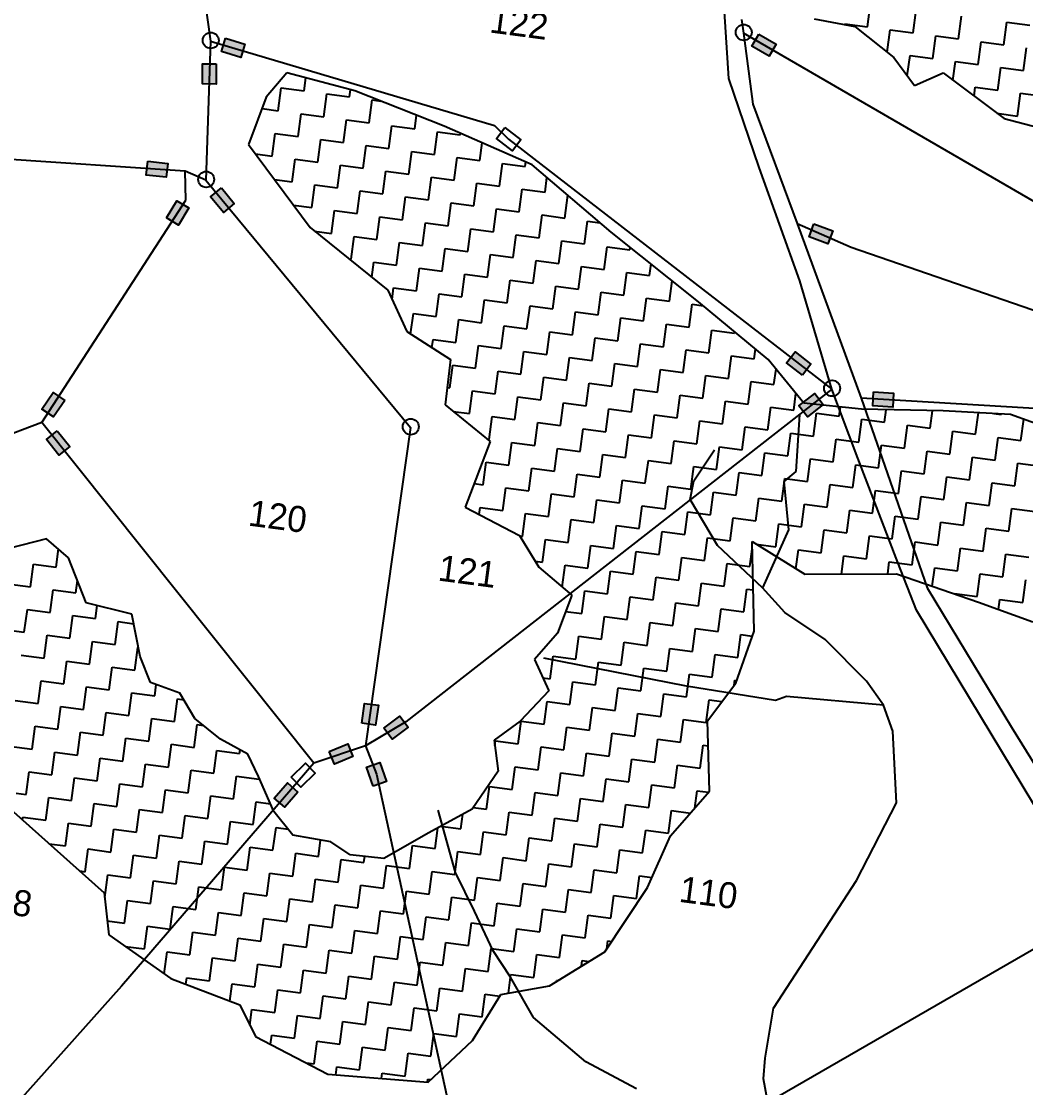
# Model space of a CAD drawing. Header units: metres. Extents: x 291285 to 296393, y 1982985 to 1990470.
# Drawn here: x 292316 to 293031, y 1984246 to 1985006 of the extents above; entities that cross this region are included whole.
import ezdxf

# ---------------------------------------------------------------- set-up
doc = ezdxf.new("R2010")
doc.units = ezdxf.units.M
for name, color, linetype in [('LINE_WATER', 4, 'Continuous'), ('POLY_HATCH', 12, 'Continuous'), ('POLY_PARCEL', 6, 'Continuous'), ('POLY_ROAD', 30, 'Continuous'), ('SYM_STONE', 1, 'Continuous'), ('TEXT_PARCEL', 7, 'Continuous')]:
    doc.layers.add(name, color=color, linetype=linetype)
doc.styles.add('TEXT_MAP', font='')
doc.styles.get('TEXT_MAP').set_extended_font_data('Kruti Dev 050')

msp = doc.modelspace()

# ---------------------------------------------------------------- hatches: boundary and pattern name
for points in [[(292848.42, 1984981), (292853.39, 1984989.57), (292841, 1984996.75), (292836.03, 1984988.19)], [(292471.83, 1984980.11), (292474.65, 1984989.61), (292460.92, 1984993.68), (292458.1, 1984984.19)], [(292444.49, 1984961.15), (292454.39, 1984961.13), (292454.41, 1984975.45), (292444.51, 1984975.47)], [(292418.77, 1984894.77), (292419.81, 1984904.62), (292405.57, 1984906.13), (292404.53, 1984896.28)], [(292459.54, 1984869.73), (292467.17, 1984876.05), (292458.04, 1984887.08), (292450.41, 1984880.76)], [(292434.77, 1984872.94), (292426.27, 1984878.02), (292418.92, 1984865.73), (292427.43, 1984860.65)], [(292890.24, 1984847.22), (292893.69, 1984856.5), (292880.26, 1984861.49), (292876.82, 1984852.2)], [(292866.75, 1984770.46), (292860.69, 1984762.63), (292872.02, 1984753.87), (292878.08, 1984761.7)], [(292330.21, 1984729.58), (292338.4, 1984724), (292346.47, 1984735.83), (292338.28, 1984741.41)], [(292869.53, 1984731.91), (292875.63, 1984724.1), (292886.92, 1984732.92), (292880.82, 1984740.72)], [(292936.45, 1984731.1), (292937.03, 1984740.99), (292922.74, 1984741.84), (292922.15, 1984731.95)], [(292342.33, 1984696.82), (292350.07, 1984703), (292341.13, 1984714.19), (292333.39, 1984708.01)], [(292569.89, 1984518.68), (292560.08, 1984520.06), (292558.08, 1984505.88), (292567.89, 1984504.5)], [(292591.13, 1984503.14), (292585.12, 1984511.01), (292573.74, 1984502.32), (292579.75, 1984494.45)], [(292551.82, 1984482.19), (292548.04, 1984491.34), (292534.8, 1984485.88), (292538.58, 1984476.72)], [(292570.91, 1984477.95), (292561.56, 1984474.67), (292566.3, 1984461.16), (292575.65, 1984464.43)], [(292495.72, 1984452.52), (292503.22, 1984446.06), (292512.57, 1984456.91), (292505.07, 1984463.37)]]:
    msp.add_hatch(color=256).paths.add_polyline_path(points)

# ---------------------------------------------------------------- linework, layer by layer
for points in [[(292841, 1984996.75), (292853.39, 1984989.57), (292848.42, 1984981), (292836.03, 1984988.19)], [(292460.92, 1984993.68), (292474.65, 1984989.61), (292471.83, 1984980.11), (292458.1, 1984984.19)], [(292454.41, 1984975.45), (292454.39, 1984961.13), (292444.49, 1984961.15), (292444.51, 1984975.47)], [(292660.1, 1984930.25), (292671.43, 1984921.49), (292665.37, 1984913.65), (292654.04, 1984922.41)], [(292405.57, 1984906.13), (292419.81, 1984904.62), (292418.77, 1984894.77), (292404.53, 1984896.28)], [(292458.04, 1984887.08), (292467.17, 1984876.05), (292459.54, 1984869.73), (292450.41, 1984880.76)], [(292418.92, 1984865.73), (292426.27, 1984878.02), (292434.77, 1984872.94), (292427.43, 1984860.65)], [(292880.26, 1984861.49), (292893.69, 1984856.5), (292890.24, 1984847.22), (292876.82, 1984852.2)], [(292872.02, 1984753.87), (292860.69, 1984762.63), (292866.75, 1984770.46), (292878.08, 1984761.7)], [(292346.47, 1984735.83), (292338.4, 1984724), (292330.21, 1984729.58), (292338.28, 1984741.41)], [(292886.92, 1984732.92), (292875.63, 1984724.1), (292869.53, 1984731.91), (292880.82, 1984740.72)], [(292922.74, 1984741.84), (292937.03, 1984740.99), (292936.45, 1984731.1), (292922.15, 1984731.95)], [(292341.13, 1984714.19), (292350.07, 1984703), (292342.33, 1984696.82), (292333.39, 1984708.01)], [(292558.08, 1984505.88), (292560.08, 1984520.06), (292569.89, 1984518.68), (292567.89, 1984504.5)], [(292573.74, 1984502.32), (292585.12, 1984511.01), (292591.13, 1984503.14), (292579.75, 1984494.45)], [(292534.8, 1984485.88), (292548.04, 1984491.34), (292551.82, 1984482.19), (292538.58, 1984476.72)], [(292566.3, 1984461.16), (292561.56, 1984474.67), (292570.91, 1984477.95), (292575.65, 1984464.43)], [(292507.79, 1984467.38), (292517.97, 1984477.45), (292524.93, 1984470.4), (292514.75, 1984460.34)], [(292512.57, 1984456.91), (292503.22, 1984446.06), (292495.72, 1984452.52), (292505.07, 1984463.37)]]:
    msp.add_lwpolyline(points, close=True)
at = {"layer": 'LINE_WATER'}
for p, q in [((292869.85, 1984725.87), (292867.3, 1984685.24)), ((292794.72, 1984678.6), (292809.42, 1984700.54)), ((292867.3, 1984685.24), (292858.71, 1984678.09)), ((292792.08, 1984665.13), (292794.72, 1984678.6)), ((292858.71, 1984678.09), (292862.11, 1984643.57)), ((292811.56, 1984632.43), (292792.08, 1984665.13)), ((292862.11, 1984643.57), (292843.6, 1984602.39)), ((292843.6, 1984602.39), (292811.56, 1984632.43)), ((292859.42, 1984584.69), (292843.6, 1984602.39)), ((292888.12, 1984565.61), (292859.42, 1984584.69)), ((292917.66, 1984535.91), (292888.12, 1984565.61)), ((292789.37, 1984532.18), (292687.83, 1984552.3)), ((292852.74, 1984522.2), (292789.37, 1984532.18)), ((292929.72, 1984518.71), (292917.66, 1984535.91)), ((292860.76, 1984524.96), (292852.74, 1984522.2)), ((292929.72, 1984518.71), (292860.76, 1984524.96)), ((292936.53, 1984500.29), (292929.72, 1984518.71)), ((292939.02, 1984449.32), (292936.53, 1984500.29)), ((292910.65, 1984393.85), (292939.02, 1984449.32)), ((292624.88, 1984399.7), (292612.58, 1984444.05)), ((292638.29, 1984372.08), (292624.88, 1984399.7)), ((292851.46, 1984302.96), (292910.65, 1984393.85)), ((292651.6, 1984343.73), (292638.29, 1984372.08)), ((292663.98, 1984325.05), (292651.6, 1984343.73)), ((292680.54, 1984296.27), (292663.98, 1984325.05)), ((292717.65, 1984264.78), (292680.54, 1984296.27)), ((292845.49, 1984267.47), (292851.46, 1984302.96)), ((292844.2, 1984252.73), (292845.49, 1984267.47)), ((292753.82, 1984245.51), (292717.65, 1984264.78)), ((292849.8, 1984222.62), (292844.2, 1984252.73))]:
    msp.add_line(p, q, dxfattribs=at)
at = {"layer": 'POLY_HATCH', "linetype": 'Continuous'}
for p, q in [((292918.45, 1985001.93), (292920.59, 1985018.12)), ((292950.83, 1984997.64), (292952.98, 1985013.83)), ((292983.22, 1984993.36), (292985.36, 1985009.55)), ((292902.17, 1985003.43), (292902.25, 1985004.07)), ((292902.25, 1985004.07), (292918.45, 1985001.93)), ((293015.61, 1984989.07), (293017.75, 1985005.26)), ((293017.75, 1985005.26), (293033.94, 1985003.12)), ((292932.53, 1984983.81), (292934.64, 1984999.78)), ((292934.64, 1984999.78), (292950.83, 1984997.64)), ((292964.88, 1984979.31), (292967.03, 1984995.5)), ((292967.03, 1984995.5), (292983.22, 1984993.36)), ((292997.27, 1984975.02), (292999.41, 1984991.21)), ((292999.41, 1984991.21), (293015.61, 1984989.07)), ((293029.66, 1984970.74), (293031.8, 1984986.93)), ((292946.77, 1984966.9), (292948.69, 1984981.45)), ((292948.69, 1984981.45), (292964.88, 1984979.31)), ((292979.3, 1984963.71), (292981.08, 1984977.16)), ((292981.08, 1984977.16), (292997.27, 1984975.02)), ((293011.32, 1984956.68), (293013.46, 1984972.88)), ((293013.46, 1984972.88), (293029.66, 1984970.74)), ((292516.96, 1984956.19), (292518.19, 1984965.5)), ((292498.62, 1984942.14), (292500.76, 1984958.33)), ((292500.76, 1984958.33), (292516.96, 1984956.19)), ((292549.34, 1984951.9), (292550.03, 1984957.07)), ((292994.29, 1984952.5), (292995.13, 1984958.83)), ((292995.13, 1984958.83), (293011.32, 1984956.68)), ((292531.01, 1984937.85), (292533.15, 1984954.05)), ((292533.15, 1984954.05), (292549.34, 1984951.9)), ((292563.39, 1984933.57), (292565.54, 1984949.76)), ((292565.54, 1984949.76), (292571.63, 1984948.95)), ((293025.37, 1984938.35), (293027.51, 1984954.54)), ((293027.51, 1984954.54), (293043.71, 1984952.4)), ((292487.03, 1984943.67), (292498.62, 1984942.14)), ((292512.67, 1984923.8), (292514.82, 1984940)), ((292514.82, 1984940), (292531.01, 1984937.85)), ((292545.06, 1984919.52), (292547.2, 1984935.71)), ((292547.2, 1984935.71), (292563.39, 1984933.57)), ((292595.78, 1984929.28), (292597.06, 1984938.95)), ((293010.62, 1984940.3), (293025.37, 1984938.35)), ((292494.34, 1984909.75), (292496.48, 1984925.94)), ((292496.48, 1984925.94), (292512.67, 1984923.8)), ((292577.45, 1984915.23), (292579.59, 1984931.43)), ((292579.59, 1984931.43), (292595.78, 1984929.28)), ((292609.83, 1984910.95), (292611.97, 1984927.14)), ((292611.97, 1984927.14), (292628.17, 1984925)), ((292628.17, 1984925), (292628.32, 1984926.12)), ((292526.72, 1984905.47), (292528.87, 1984921.66)), ((292528.87, 1984921.66), (292545.06, 1984919.52)), ((292642.22, 1984906.66), (292643.89, 1984919.28)), ((292482.44, 1984911.33), (292494.34, 1984909.75)), ((292559.11, 1984901.18), (292561.25, 1984917.37)), ((292561.25, 1984917.37), (292577.45, 1984915.23)), ((292591.5, 1984896.9), (292593.64, 1984913.09)), ((292593.64, 1984913.09), (292609.83, 1984910.95)), ((292508.39, 1984891.42), (292510.53, 1984907.61)), ((292510.53, 1984907.61), (292526.72, 1984905.47)), ((292540.77, 1984887.13), (292542.92, 1984903.32)), ((292542.92, 1984903.32), (292559.11, 1984901.18)), ((292623.88, 1984892.61), (292626.02, 1984908.8)), ((292626.02, 1984908.8), (292642.22, 1984906.66)), ((292656.27, 1984888.33), (292658.41, 1984904.52)), ((292658.41, 1984904.52), (292674.6, 1984902.38)), ((292674.6, 1984902.38), (292675.03, 1984905.6)), ((292573.16, 1984882.85), (292575.3, 1984899.04)), ((292575.3, 1984899.04), (292591.5, 1984896.9)), ((292495.98, 1984893.06), (292508.39, 1984891.42)), ((292522.44, 1984873.08), (292524.58, 1984889.27)), ((292524.58, 1984889.27), (292540.77, 1984887.13)), ((292605.55, 1984878.56), (292607.69, 1984894.75)), ((292607.69, 1984894.75), (292623.88, 1984892.61)), ((292637.93, 1984874.28), (292640.07, 1984890.47)), ((292640.07, 1984890.47), (292656.27, 1984888.33)), ((292688.65, 1984884.04), (292690.05, 1984894.61)), ((292554.82, 1984868.8), (292556.97, 1984884.99)), ((292556.97, 1984884.99), (292573.16, 1984882.85)), ((292587.21, 1984864.51), (292589.35, 1984880.7)), ((292589.35, 1984880.7), (292605.55, 1984878.56)), ((292670.32, 1984869.99), (292672.46, 1984886.18)), ((292672.46, 1984886.18), (292688.65, 1984884.04)), ((292702.7, 1984865.71), (292704.85, 1984881.9)), ((292704.85, 1984881.9), (292705.03, 1984881.87)), ((292509.52, 1984874.79), (292522.44, 1984873.08)), ((292619.6, 1984860.23), (292621.74, 1984876.42)), ((292621.74, 1984876.42), (292637.93, 1984874.28)), ((292536.49, 1984854.74), (292538.63, 1984870.94)), ((292538.63, 1984870.94), (292554.82, 1984868.8)), ((292568.87, 1984850.46), (292571.02, 1984866.65)), ((292571.02, 1984866.65), (292587.21, 1984864.51)), ((292651.98, 1984855.94), (292654.13, 1984872.13)), ((292654.13, 1984872.13), (292670.32, 1984869.99)), ((292684.37, 1984851.65), (292686.51, 1984867.85)), ((292686.51, 1984867.85), (292702.7, 1984865.71)), ((292601.26, 1984846.17), (292603.4, 1984862.37)), ((292603.4, 1984862.37), (292619.6, 1984860.23)), ((292633.65, 1984841.89), (292635.79, 1984858.08)), ((292635.79, 1984858.08), (292651.98, 1984855.94)), ((292716.76, 1984847.37), (292718.9, 1984863.56)), ((292718.9, 1984863.56), (292727.96, 1984862.36)), ((292524.46, 1984856.34), (292536.49, 1984854.74)), ((292550.54, 1984836.41), (292552.68, 1984852.6)), ((292552.68, 1984852.6), (292568.87, 1984850.46)), ((292666.03, 1984837.6), (292668.18, 1984853.8)), ((292668.18, 1984853.8), (292684.37, 1984851.65)), ((292582.93, 1984832.12), (292585.07, 1984848.32)), ((292585.07, 1984848.32), (292601.26, 1984846.17)), ((292615.31, 1984827.84), (292617.45, 1984844.03)), ((292617.45, 1984844.03), (292633.65, 1984841.89)), ((292698.42, 1984833.32), (292700.56, 1984849.51)), ((292700.56, 1984849.51), (292716.76, 1984847.37)), ((292730.81, 1984829.03), (292732.95, 1984845.23)), ((292732.95, 1984845.23), (292749.14, 1984843.08)), ((292749.14, 1984843.08), (292749.38, 1984844.86)), ((292548.95, 1984836.62), (292550.54, 1984836.41)), ((292647.7, 1984823.55), (292649.84, 1984839.75)), ((292649.84, 1984839.75), (292666.03, 1984837.6)), ((292680.08, 1984819.27), (292682.23, 1984835.46)), ((292682.23, 1984835.46), (292698.42, 1984833.32)), ((292565.3, 1984823.46), (292566.73, 1984834.27)), ((292566.73, 1984834.27), (292582.93, 1984832.12)), ((292596.98, 1984813.79), (292599.12, 1984829.98)), ((292599.12, 1984829.98), (292615.31, 1984827.84)), ((292712.47, 1984814.98), (292714.61, 1984831.18)), ((292714.61, 1984831.18), (292730.81, 1984829.03)), ((292763.19, 1984824.75), (292764.28, 1984832.97)), ((292629.36, 1984809.5), (292631.5, 1984825.7)), ((292631.5, 1984825.7), (292647.7, 1984823.55)), ((292661.75, 1984805.22), (292663.89, 1984821.41)), ((292663.89, 1984821.41), (292680.08, 1984819.27)), ((292744.86, 1984810.7), (292747, 1984826.89)), ((292747, 1984826.89), (292763.19, 1984824.75)), ((292777.24, 1984806.41), (292779.18, 1984821.07)), ((292579.68, 1984807.62), (292580.78, 1984815.93)), ((292580.78, 1984815.93), (292596.98, 1984813.79)), ((292694.13, 1984800.93), (292696.28, 1984817.13)), ((292696.28, 1984817.13), (292712.47, 1984814.98)), ((292726.52, 1984796.65), (292728.66, 1984812.84)), ((292728.66, 1984812.84), (292744.86, 1984810.7)), ((292611.03, 1984795.45), (292613.17, 1984811.65)), ((292613.17, 1984811.65), (292629.36, 1984809.5)), ((292643.41, 1984791.17), (292645.56, 1984807.36)), ((292645.56, 1984807.36), (292661.75, 1984805.22)), ((292758.91, 1984792.36), (292761.05, 1984808.56)), ((292761.05, 1984808.56), (292777.24, 1984806.41)), ((292592.91, 1984783.08), (292594.83, 1984797.6)), ((292594.83, 1984797.6), (292611.03, 1984795.45)), ((292675.8, 1984786.88), (292677.94, 1984803.08)), ((292677.94, 1984803.08), (292694.13, 1984800.93)), ((292708.19, 1984782.6), (292710.33, 1984798.79)), ((292710.33, 1984798.79), (292726.52, 1984796.65)), ((292791.29, 1984788.08), (292793.44, 1984804.27)), ((292793.44, 1984804.27), (292801.44, 1984803.21)), ((292625.08, 1984777.12), (292627.22, 1984793.31)), ((292627.22, 1984793.31), (292643.41, 1984791.17)), ((292740.57, 1984778.31), (292742.71, 1984794.51)), ((292742.71, 1984794.51), (292758.91, 1984792.36)), ((292772.96, 1984774.03), (292775.1, 1984790.22)), ((292775.1, 1984790.22), (292791.29, 1984788.08)), ((292657.46, 1984772.83), (292659.61, 1984789.03)), ((292659.61, 1984789.03), (292675.8, 1984786.88)), ((292689.85, 1984768.55), (292691.99, 1984784.74)), ((292691.99, 1984784.74), (292708.19, 1984782.6)), ((292805.34, 1984769.74), (292807.49, 1984785.94)), ((292807.49, 1984785.94), (292823.68, 1984783.79)), ((292823.68, 1984783.79), (292823.8, 1984784.69)), ((292608.1, 1984773.36), (292608.88, 1984779.26)), ((292608.88, 1984779.26), (292625.08, 1984777.12)), ((292639.13, 1984758.78), (292641.27, 1984774.97)), ((292641.27, 1984774.97), (292657.46, 1984772.83)), ((292722.24, 1984764.26), (292724.38, 1984780.45)), ((292724.38, 1984780.45), (292740.57, 1984778.31)), ((292754.62, 1984759.98), (292756.76, 1984776.17)), ((292756.76, 1984776.17), (292772.96, 1984774.03)), ((292671.51, 1984754.5), (292673.66, 1984770.69)), ((292673.66, 1984770.69), (292689.85, 1984768.55)), ((292703.9, 1984750.21), (292706.04, 1984766.4)), ((292706.04, 1984766.4), (292722.24, 1984764.26)), ((292787.01, 1984755.69), (292789.15, 1984771.88)), ((292789.15, 1984771.88), (292805.34, 1984769.74)), ((292819.39, 1984751.41), (292821.54, 1984767.6)), ((292821.54, 1984767.6), (292837.73, 1984765.46)), ((292837.73, 1984765.46), (292838.65, 1984772.38)), ((292620.79, 1984744.73), (292622.93, 1984760.92)), ((292622.93, 1984760.92), (292639.13, 1984758.78)), ((292736.29, 1984745.93), (292738.43, 1984762.12)), ((292738.43, 1984762.12), (292754.62, 1984759.98)), ((292653.18, 1984740.45), (292655.32, 1984756.64)), ((292655.32, 1984756.64), (292671.51, 1984754.5)), ((292685.56, 1984736.16), (292687.71, 1984752.35)), ((292687.71, 1984752.35), (292703.9, 1984750.21)), ((292768.67, 1984741.64), (292770.82, 1984757.83)), ((292770.82, 1984757.83), (292787.01, 1984755.69)), ((292801.06, 1984737.36), (292803.2, 1984753.55)), ((292803.2, 1984753.55), (292819.39, 1984751.41)), ((292851.78, 1984747.12), (292853.23, 1984758.11)), ((292618.92, 1984744.98), (292620.79, 1984744.73)), ((292717.95, 1984731.88), (292720.09, 1984748.07)), ((292720.09, 1984748.07), (292736.29, 1984745.93)), ((292750.34, 1984727.59), (292752.48, 1984743.78)), ((292752.48, 1984743.78), (292768.67, 1984741.64)), ((292833.45, 1984733.07), (292835.59, 1984749.26)), ((292835.59, 1984749.26), (292851.78, 1984747.12)), ((292634.84, 1984726.4), (292636.99, 1984742.59)), ((292636.99, 1984742.59), (292653.18, 1984740.45)), ((292667.23, 1984722.11), (292669.37, 1984738.3)), ((292669.37, 1984738.3), (292685.56, 1984736.16)), ((292782.72, 1984723.31), (292784.87, 1984739.5)), ((292784.87, 1984739.5), (292801.06, 1984737.36)), ((292865.83, 1984728.79), (292867.41, 1984740.72)), ((292699.62, 1984717.83), (292701.76, 1984734.02)), ((292701.76, 1984734.02), (292717.95, 1984731.88)), ((292732, 1984713.54), (292734.14, 1984729.73)), ((292734.14, 1984729.73), (292750.34, 1984727.59)), ((292815.11, 1984719.02), (292817.25, 1984735.21)), ((292817.25, 1984735.21), (292833.45, 1984733.07)), ((292847.5, 1984714.74), (292849.64, 1984730.93)), ((292849.64, 1984730.93), (292865.83, 1984728.79)), ((292898.22, 1984724.5), (292899.09, 1984731.11)), ((292930.6, 1984720.22), (292931.79, 1984729.2)), ((292962.99, 1984715.93), (292964.65, 1984728.46)), ((292623.1, 1984727.95), (292634.84, 1984726.4)), ((292648.89, 1984708.06), (292651.04, 1984724.25)), ((292651.04, 1984724.25), (292667.23, 1984722.11)), ((292764.39, 1984709.25), (292766.53, 1984725.45)), ((292766.53, 1984725.45), (292782.72, 1984723.31)), ((292796.77, 1984704.97), (292798.92, 1984721.16)), ((292798.92, 1984721.16), (292815.11, 1984719.02)), ((292879.88, 1984710.45), (292882.02, 1984726.64)), ((292882.02, 1984726.64), (292898.22, 1984724.5)), ((292912.27, 1984706.17), (292914.41, 1984722.36)), ((292914.41, 1984722.36), (292930.6, 1984720.22)), ((292995.38, 1984711.65), (292997.41, 1984726.98)), ((293008.31, 1984726.41), (293013.71, 1984725.7)), ((293013.71, 1984725.7), (293013.77, 1984726.13)), ((293027.76, 1984707.36), (293029.75, 1984722.36)), ((292681.28, 1984703.77), (292683.42, 1984719.97)), ((292683.42, 1984719.97), (292699.62, 1984717.83)), ((292713.67, 1984699.49), (292715.81, 1984715.68)), ((292715.81, 1984715.68), (292732, 1984713.54)), ((292829.16, 1984700.68), (292831.3, 1984716.88)), ((292831.3, 1984716.88), (292847.5, 1984714.74)), ((292944.65, 1984701.88), (292946.8, 1984718.07)), ((292946.8, 1984718.07), (292962.99, 1984715.93)), ((292977.04, 1984697.6), (292979.18, 1984713.79)), ((292979.18, 1984713.79), (292995.38, 1984711.65)), ((292647.33, 1984708.27), (292648.89, 1984708.06)), ((292662.94, 1984689.72), (292665.09, 1984705.92)), ((292665.09, 1984705.92), (292681.28, 1984703.77)), ((292746.05, 1984695.2), (292748.19, 1984711.4)), ((292748.19, 1984711.4), (292764.39, 1984709.25)), ((292778.44, 1984690.92), (292780.58, 1984707.11)), ((292780.58, 1984707.11), (292796.77, 1984704.97)), ((292861.55, 1984696.4), (292863.69, 1984712.59)), ((292863.69, 1984712.59), (292879.88, 1984710.45)), ((292893.93, 1984692.11), (292896.08, 1984708.31)), ((292896.08, 1984708.31), (292912.27, 1984706.17)), ((293009.43, 1984693.31), (293011.57, 1984709.5)), ((293011.57, 1984709.5), (293027.76, 1984707.36)), ((292695.33, 1984685.44), (292697.47, 1984701.63)), ((292697.47, 1984701.63), (292713.67, 1984699.49)), ((292810.82, 1984686.63), (292812.97, 1984702.83)), ((292812.97, 1984702.83), (292829.16, 1984700.68)), ((292843.21, 1984682.35), (292845.35, 1984698.54)), ((292845.35, 1984698.54), (292861.55, 1984696.4)), ((292926.32, 1984687.83), (292928.46, 1984704.02)), ((292928.46, 1984704.02), (292944.65, 1984701.88)), ((292958.7, 1984683.54), (292960.85, 1984699.74)), ((292960.85, 1984699.74), (292977.04, 1984697.6)), ((292644.61, 1984675.67), (292646.75, 1984691.87)), ((292646.75, 1984691.87), (292662.94, 1984689.72)), ((292727.72, 1984681.15), (292729.86, 1984697.35)), ((292729.86, 1984697.35), (292746.05, 1984695.2)), ((292760.1, 1984676.87), (292762.25, 1984693.06)), ((292762.25, 1984693.06), (292778.44, 1984690.92)), ((292875.6, 1984678.06), (292877.74, 1984694.26)), ((292877.74, 1984694.26), (292893.93, 1984692.11)), ((292991.09, 1984679.26), (292993.23, 1984695.45)), ((292993.23, 1984695.45), (293009.43, 1984693.31)), ((293023.48, 1984674.97), (293025.62, 1984691.17)), ((293025.62, 1984691.17), (293041.81, 1984689.03)), ((292676.99, 1984671.39), (292679.14, 1984687.58)), ((292679.14, 1984687.58), (292695.33, 1984685.44)), ((292709.38, 1984667.1), (292711.52, 1984683.3)), ((292711.52, 1984683.3), (292727.72, 1984681.15)), ((292792.49, 1984672.58), (292794.63, 1984688.78)), ((292794.63, 1984688.78), (292810.82, 1984686.63)), ((292824.88, 1984668.3), (292827.02, 1984684.49)), ((292827.02, 1984684.49), (292843.21, 1984682.35)), ((292907.98, 1984673.78), (292910.13, 1984689.97)), ((292910.13, 1984689.97), (292926.32, 1984687.83)), ((292940.37, 1984669.49), (292942.51, 1984685.69)), ((292942.51, 1984685.69), (292958.7, 1984683.54)), ((292638.09, 1984676.54), (292644.61, 1984675.67)), ((292741.77, 1984662.82), (292743.91, 1984679.01)), ((292743.91, 1984679.01), (292760.1, 1984676.87)), ((292857.26, 1984664.01), (292859.4, 1984680.21)), ((292859.4, 1984680.21), (292875.6, 1984678.06)), ((292889.65, 1984659.73), (292891.79, 1984675.92)), ((292891.79, 1984675.92), (292907.98, 1984673.78)), ((292972.76, 1984665.21), (292974.9, 1984681.4)), ((292974.9, 1984681.4), (292991.09, 1984679.26)), ((293005.14, 1984660.92), (293007.28, 1984677.12)), ((293007.28, 1984677.12), (293023.48, 1984674.97)), ((292658.66, 1984657.34), (292660.8, 1984673.53)), ((292660.8, 1984673.53), (292676.99, 1984671.39)), ((292691.05, 1984653.05), (292693.19, 1984669.25)), ((292693.19, 1984669.25), (292709.38, 1984667.1)), ((292774.15, 1984658.53), (292776.3, 1984674.73)), ((292776.3, 1984674.73), (292792.49, 1984672.58)), ((292806.54, 1984654.25), (292808.68, 1984670.44)), ((292808.68, 1984670.44), (292824.88, 1984668.3)), ((292922.03, 1984655.44), (292924.18, 1984671.64)), ((292924.18, 1984671.64), (292940.37, 1984669.49)), ((292723.43, 1984648.77), (292725.57, 1984664.96)), ((292725.57, 1984664.96), (292741.77, 1984662.82)), ((292755.82, 1984644.48), (292757.96, 1984660.68)), ((292757.96, 1984660.68), (292774.15, 1984658.53)), ((292838.93, 1984649.96), (292841.07, 1984666.16)), ((292841.07, 1984666.16), (292857.26, 1984664.01)), ((292871.31, 1984645.68), (292873.45, 1984661.87)), ((292873.45, 1984661.87), (292889.65, 1984659.73)), ((292954.42, 1984651.16), (292956.56, 1984667.35)), ((292956.56, 1984667.35), (292972.76, 1984665.21)), ((292986.81, 1984646.87), (292988.95, 1984663.07)), ((292988.95, 1984663.07), (293005.14, 1984660.92)), ((292641.82, 1984654.56), (292642.47, 1984659.48)), ((292642.47, 1984659.48), (292658.66, 1984657.34)), ((292672.71, 1984639), (292674.85, 1984655.2)), ((292674.85, 1984655.2), (292691.05, 1984653.05)), ((292788.2, 1984640.2), (292790.35, 1984656.39)), ((292790.35, 1984656.39), (292806.54, 1984654.25)), ((292903.7, 1984641.39), (292905.84, 1984657.59)), ((292905.84, 1984657.59), (292922.03, 1984655.44)), ((292936.08, 1984637.11), (292938.23, 1984653.3)), ((292938.23, 1984653.3), (292954.42, 1984651.16)), ((293019.19, 1984642.59), (293021.33, 1984658.78)), ((293021.33, 1984658.78), (293037.53, 1984656.64)), ((292705.1, 1984634.72), (292707.24, 1984650.91)), ((292707.24, 1984650.91), (292723.43, 1984648.77)), ((292737.48, 1984630.43), (292739.62, 1984646.63)), ((292739.62, 1984646.63), (292755.82, 1984644.48)), ((292820.59, 1984635.91), (292822.73, 1984652.11)), ((292822.73, 1984652.11), (292838.93, 1984649.96)), ((292852.98, 1984631.63), (292855.12, 1984647.82)), ((292855.12, 1984647.82), (292871.31, 1984645.68)), ((292968.47, 1984632.82), (292970.61, 1984649.02)), ((292970.61, 1984649.02), (292986.81, 1984646.87)), ((292670.8, 1984639.26), (292672.71, 1984639)), ((292769.87, 1984626.15), (292772.01, 1984642.34)), ((292772.01, 1984642.34), (292788.2, 1984640.2)), ((292802.25, 1984621.86), (292804.4, 1984638.05)), ((292804.4, 1984638.05), (292820.59, 1984635.91)), ((292885.36, 1984627.34), (292887.5, 1984643.54)), ((292887.5, 1984643.54), (292903.7, 1984641.39)), ((292917.75, 1984623.06), (292919.89, 1984639.25)), ((292919.89, 1984639.25), (292936.08, 1984637.11)), ((293000.86, 1984628.54), (293003, 1984644.73)), ((293003, 1984644.73), (293019.19, 1984642.59)), ((292340.28, 1984617.08), (292341.99, 1984629.99)), ((292686.76, 1984620.67), (292688.9, 1984636.86)), ((292688.9, 1984636.86), (292705.1, 1984634.72)), ((292719.15, 1984616.38), (292721.29, 1984632.57)), ((292721.29, 1984632.57), (292737.48, 1984630.43)), ((292834.64, 1984617.58), (292836.28, 1984629.93)), ((292839.1, 1984633.46), (292852.98, 1984631.63)), ((292950.13, 1984618.77), (292952.28, 1984634.97)), ((292952.28, 1984634.97), (292968.47, 1984632.82)), ((292982.52, 1984614.49), (292984.66, 1984630.68)), ((292984.66, 1984630.68), (293000.86, 1984628.54)), ((292751.53, 1984612.1), (292753.68, 1984628.29)), ((292753.68, 1984628.29), (292769.87, 1984626.15)), ((292783.92, 1984607.81), (292786.06, 1984624)), ((292786.06, 1984624), (292802.25, 1984621.86)), ((292867.37, 1984615.89), (292869.17, 1984629.48)), ((292869.17, 1984629.48), (292885.36, 1984627.34)), ((292899.82, 1984612.1), (292901.56, 1984625.2)), ((292901.56, 1984625.2), (292917.75, 1984623.06)), ((293014.91, 1984610.2), (293017.05, 1984626.4)), ((293017.05, 1984626.4), (293033.24, 1984624.25)), ((292321.94, 1984603.03), (292324.08, 1984619.22)), ((292324.08, 1984619.22), (292340.28, 1984617.08)), ((292681.55, 1984621.36), (292686.76, 1984620.67)), ((292700.89, 1984602.9), (292702.95, 1984618.52)), ((292702.95, 1984618.52), (292719.15, 1984616.38)), ((292816.3, 1984603.53), (292818.45, 1984619.72)), ((292818.45, 1984619.72), (292834.64, 1984617.58)), ((292932.8, 1984612.25), (292933.94, 1984620.91)), ((292933.94, 1984620.91), (292950.13, 1984618.77)), ((292964.59, 1984603.5), (292966.33, 1984616.63)), ((292966.33, 1984616.63), (292982.52, 1984614.49)), ((292354.33, 1984598.74), (292355.5, 1984607.61)), ((292733.2, 1984598.05), (292735.34, 1984614.24)), ((292735.34, 1984614.24), (292751.53, 1984612.1)), ((292765.58, 1984593.76), (292767.73, 1984609.95)), ((292767.73, 1984609.95), (292783.92, 1984607.81)), ((292996.57, 1984596.15), (292998.71, 1984612.34)), ((292998.71, 1984612.34), (293014.91, 1984610.2)), ((293028.96, 1984591.87), (293031.1, 1984608.06)), ((292305.75, 1984605.17), (292321.94, 1984603.03)), ((292335.99, 1984584.69), (292338.13, 1984600.89)), ((292338.13, 1984600.89), (292354.33, 1984598.74)), ((292714.86, 1984584), (292717, 1984600.19)), ((292717, 1984600.19), (292733.2, 1984598.05)), ((292797.97, 1984589.48), (292800.11, 1984605.67)), ((292800.11, 1984605.67), (292816.3, 1984603.53)), ((292830.36, 1984585.19), (292832.5, 1984601.38)), ((292832.5, 1984601.38), (292836.91, 1984600.8)), ((292747.25, 1984579.71), (292749.39, 1984595.9)), ((292749.39, 1984595.9), (292765.58, 1984593.76)), ((292980.35, 1984598.08), (292980.38, 1984598.29)), ((292980.38, 1984598.29), (292996.57, 1984596.15)), ((293011.83, 1984586.96), (293012.76, 1984594.01)), ((293012.76, 1984594.01), (293028.96, 1984591.87)), ((292317.66, 1984570.64), (292319.8, 1984586.84)), ((292319.8, 1984586.84), (292335.99, 1984584.69)), ((292368.38, 1984580.41), (292369.62, 1984589.77)), ((292703.34, 1984585.52), (292714.86, 1984584)), ((292779.63, 1984575.43), (292781.78, 1984591.62)), ((292781.78, 1984591.62), (292797.97, 1984589.48)), ((292812.02, 1984571.14), (292814.16, 1984587.33)), ((292814.16, 1984587.33), (292830.36, 1984585.19)), ((292350.04, 1984566.36), (292352.19, 1984582.55)), ((292352.19, 1984582.55), (292368.38, 1984580.41)), ((292382.43, 1984562.07), (292384.57, 1984578.27)), ((292384.57, 1984578.27), (292395.65, 1984576.8)), ((292728.91, 1984565.66), (292731.05, 1984581.85)), ((292731.05, 1984581.85), (292747.25, 1984579.71)), ((292761.3, 1984561.37), (292763.44, 1984577.57)), ((292763.44, 1984577.57), (292779.63, 1984575.43)), ((292301.46, 1984572.79), (292317.66, 1984570.64)), ((292793.68, 1984557.09), (292795.83, 1984573.28)), ((292795.83, 1984573.28), (292812.02, 1984571.14)), ((292826.07, 1984552.8), (292828.21, 1984569)), ((292828.21, 1984569), (292836.29, 1984567.93)), ((292331.71, 1984552.31), (292333.85, 1984568.5)), ((292333.85, 1984568.5), (292350.04, 1984566.36)), ((292364.09, 1984548.02), (292366.24, 1984564.22)), ((292366.24, 1984564.22), (292382.43, 1984562.07)), ((292710.58, 1984551.61), (292712.72, 1984567.8)), ((292712.72, 1984567.8), (292728.91, 1984565.66)), ((292742.96, 1984547.32), (292745.1, 1984563.52)), ((292745.1, 1984563.52), (292761.3, 1984561.37)), ((292315.51, 1984554.45), (292331.71, 1984552.31)), ((292396.48, 1984543.74), (292398.62, 1984559.93)), ((292398.62, 1984559.93), (292398.91, 1984559.89)), ((292692.24, 1984537.56), (292694.38, 1984553.75)), ((292694.38, 1984553.75), (292710.58, 1984551.61)), ((292775.35, 1984543.04), (292777.49, 1984559.23)), ((292777.49, 1984559.23), (292793.68, 1984557.09)), ((292807.73, 1984538.75), (292809.88, 1984554.95)), ((292809.88, 1984554.95), (292826.07, 1984552.8)), ((292345.76, 1984533.97), (292347.9, 1984550.17)), ((292347.9, 1984550.17), (292364.09, 1984548.02)), ((292724.63, 1984533.27), (292726.77, 1984549.47)), ((292726.77, 1984549.47), (292742.96, 1984547.32)), ((292378.14, 1984529.69), (292380.29, 1984545.88)), ((292380.29, 1984545.88), (292396.48, 1984543.74)), ((292757.01, 1984528.99), (292759.16, 1984545.18)), ((292759.16, 1984545.18), (292775.35, 1984543.04)), ((292789.4, 1984524.7), (292791.54, 1984540.9)), ((292791.54, 1984540.9), (292807.73, 1984538.75)), ((292327.42, 1984519.92), (292329.56, 1984536.11)), ((292329.56, 1984536.11), (292345.76, 1984533.97)), ((292359.81, 1984515.64), (292361.95, 1984531.83)), ((292361.95, 1984531.83), (292378.14, 1984529.69)), ((292410.53, 1984525.4), (292411.59, 1984533.43)), ((292687.03, 1984538.25), (292692.24, 1984537.56)), ((292706.29, 1984519.22), (292708.43, 1984535.42)), ((292708.43, 1984535.42), (292724.63, 1984533.27)), ((292738.68, 1984514.94), (292740.82, 1984531.13)), ((292740.82, 1984531.13), (292757.01, 1984528.99)), ((292823.44, 1984532.94), (292823.93, 1984536.61)), ((292823.93, 1984536.61), (292825.24, 1984536.44)), ((292392.19, 1984511.35), (292394.34, 1984527.54)), ((292394.34, 1984527.54), (292410.53, 1984525.4)), ((292771.06, 1984510.65), (292773.21, 1984526.85)), ((292773.21, 1984526.85), (292789.4, 1984524.7)), ((292311.23, 1984522.06), (292327.42, 1984519.92)), ((292341.47, 1984501.59), (292343.62, 1984517.78)), ((292343.62, 1984517.78), (292359.81, 1984515.64)), ((292424.58, 1984507.07), (292426.72, 1984523.26)), ((292426.72, 1984523.26), (292431.21, 1984522.67)), ((292687.96, 1984505.17), (292690.1, 1984521.37)), ((292690.1, 1984521.37), (292706.29, 1984519.22)), ((292720.34, 1984500.89), (292722.48, 1984517.08)), ((292722.48, 1984517.08), (292738.68, 1984514.94)), ((292803.45, 1984506.37), (292805.59, 1984522.56)), ((292805.59, 1984522.56), (292814.7, 1984521.36)), ((292373.86, 1984497.3), (292376, 1984513.49)), ((292376, 1984513.49), (292392.19, 1984511.35)), ((292406.25, 1984493.02), (292408.39, 1984509.21)), ((292408.39, 1984509.21), (292424.58, 1984507.07)), ((292752.73, 1984496.6), (292754.87, 1984512.8)), ((292754.87, 1984512.8), (292771.06, 1984510.65)), ((292785.11, 1984492.32), (292787.26, 1984508.51)), ((292787.26, 1984508.51), (292803.45, 1984506.37)), ((292323.14, 1984487.54), (292325.28, 1984503.73)), ((292325.28, 1984503.73), (292341.47, 1984501.59)), ((292438.63, 1984488.73), (292440.77, 1984504.92)), ((292440.77, 1984504.92), (292445.37, 1984504.32)), ((292669.62, 1984491.12), (292671.76, 1984507.31)), ((292671.76, 1984507.31), (292687.96, 1984505.17)), ((292702.01, 1984486.84), (292704.15, 1984503.03)), ((292704.15, 1984503.03), (292720.34, 1984500.89)), ((292355.52, 1984483.25), (292357.67, 1984499.44)), ((292357.67, 1984499.44), (292373.86, 1984497.3)), ((292387.91, 1984478.97), (292390.05, 1984495.16)), ((292390.05, 1984495.16), (292406.25, 1984493.02)), ((292652.99, 1984489.97), (292653.43, 1984493.26)), ((292653.43, 1984493.26), (292669.62, 1984491.12)), ((292734.39, 1984482.55), (292736.53, 1984498.74)), ((292736.53, 1984498.74), (292752.73, 1984496.6)), ((292766.78, 1984478.27), (292768.92, 1984494.46)), ((292768.92, 1984494.46), (292785.11, 1984492.32)), ((292306.94, 1984489.68), (292323.14, 1984487.54)), ((292337.19, 1984469.2), (292339.33, 1984485.39)), ((292339.33, 1984485.39), (292355.52, 1984483.25)), ((292420.3, 1984474.68), (292422.44, 1984490.87)), ((292422.44, 1984490.87), (292438.63, 1984488.73)), ((292452.68, 1984470.4), (292454.82, 1984486.59)), ((292454.82, 1984486.59), (292471.02, 1984484.45)), ((292471.02, 1984484.45), (292471.34, 1984486.88)), ((292683.67, 1984472.79), (292685.81, 1984488.98)), ((292685.81, 1984488.98), (292702.01, 1984486.84)), ((292799.16, 1984473.98), (292801.31, 1984490.17)), ((292801.31, 1984490.17), (292804.83, 1984489.71)), ((292369.57, 1984464.91), (292371.72, 1984481.11)), ((292371.72, 1984481.11), (292387.91, 1984478.97)), ((292716.06, 1984468.5), (292718.2, 1984484.69)), ((292718.2, 1984484.69), (292734.39, 1984482.55)), ((292748.44, 1984464.22), (292750.59, 1984480.41)), ((292750.59, 1984480.41), (292766.78, 1984478.27)), ((292318.85, 1984455.15), (292320.99, 1984471.34)), ((292320.99, 1984471.34), (292337.19, 1984469.2)), ((292401.96, 1984460.63), (292404.1, 1984476.82)), ((292404.1, 1984476.82), (292420.3, 1984474.68)), ((292434.35, 1984456.34), (292436.49, 1984472.54)), ((292436.49, 1984472.54), (292452.68, 1984470.4)), ((292665.33, 1984458.74), (292667.48, 1984474.93)), ((292667.48, 1984474.93), (292683.67, 1984472.79)), ((292697.72, 1984454.45), (292699.86, 1984470.64)), ((292699.86, 1984470.64), (292716.06, 1984468.5)), ((292780.83, 1984459.93), (292782.97, 1984476.12)), ((292782.97, 1984476.12), (292799.16, 1984473.98)), ((292351.24, 1984450.86), (292353.38, 1984467.06)), ((292353.38, 1984467.06), (292369.57, 1984464.91)), ((292383.62, 1984446.58), (292385.77, 1984462.77)), ((292385.77, 1984462.77), (292401.96, 1984460.63)), ((292466.73, 1984452.06), (292468.88, 1984468.25)), ((292468.88, 1984468.25), (292485.07, 1984466.11)), ((292485.07, 1984466.11), (292485.13, 1984466.6)), ((292730.11, 1984450.17), (292732.25, 1984466.36)), ((292732.25, 1984466.36), (292748.44, 1984464.22)), ((292311.87, 1984456.07), (292318.85, 1984455.15)), ((292416.01, 1984442.29), (292418.15, 1984458.49)), ((292418.15, 1984458.49), (292434.35, 1984456.34)), ((292647, 1984444.68), (292649.14, 1984460.88)), ((292649.14, 1984460.88), (292665.33, 1984458.74)), ((292679.39, 1984440.4), (292681.53, 1984456.59)), ((292681.53, 1984456.59), (292697.72, 1984454.45)), ((292762.49, 1984445.88), (292764.64, 1984462.07)), ((292764.64, 1984462.07), (292780.83, 1984459.93)), ((292795.4, 1984445.5), (292797.02, 1984457.79)), ((292797.02, 1984457.79), (292805.17, 1984456.71)), ((292332.9, 1984436.81), (292335.05, 1984453.01)), ((292335.05, 1984453.01), (292351.24, 1984450.86)), ((292365.29, 1984432.53), (292367.43, 1984448.72)), ((292367.43, 1984448.72), (292383.62, 1984446.58)), ((292448.4, 1984438.01), (292450.54, 1984454.2)), ((292450.54, 1984454.2), (292466.73, 1984452.06)), ((292480.78, 1984433.72), (292482.93, 1984449.92)), ((292482.93, 1984449.92), (292492.94, 1984448.59)), ((292711.77, 1984436.11), (292713.91, 1984452.31)), ((292713.91, 1984452.31), (292730.11, 1984450.17)), ((292744.16, 1984431.83), (292746.3, 1984448.02)), ((292746.3, 1984448.02), (292762.49, 1984445.88)), ((292397.68, 1984428.24), (292399.82, 1984444.44)), ((292399.82, 1984444.44), (292416.01, 1984442.29)), ((292430.06, 1984423.96), (292432.2, 1984440.15)), ((292432.2, 1984440.15), (292448.4, 1984438.01)), ((292628.66, 1984430.63), (292630.06, 1984441.21)), ((292637.42, 1984445.95), (292647, 1984444.68)), ((292661.05, 1984426.35), (292663.19, 1984442.54)), ((292663.19, 1984442.54), (292679.39, 1984440.4)), ((292776.54, 1984427.54), (292778.69, 1984443.74)), ((292778.69, 1984443.74), (292792.29, 1984441.94)), ((292316.44, 1984436.92), (292316.71, 1984438.96)), ((292316.71, 1984438.96), (292332.9, 1984436.81)), ((292346.95, 1984418.48), (292349.1, 1984434.67)), ((292349.1, 1984434.67), (292365.29, 1984432.53)), ((292462.45, 1984419.67), (292464.59, 1984435.87)), ((292464.59, 1984435.87), (292480.78, 1984433.72)), ((292614.2, 1984432.55), (292628.66, 1984430.63)), ((292693.44, 1984422.06), (292695.58, 1984438.26)), ((292695.58, 1984438.26), (292711.77, 1984436.11)), ((292725.82, 1984417.78), (292727.96, 1984433.97)), ((292727.96, 1984433.97), (292744.16, 1984431.83)), ((292379.34, 1984414.19), (292381.48, 1984430.39)), ((292381.48, 1984430.39), (292397.68, 1984428.24)), ((292411.73, 1984409.91), (292413.87, 1984426.1)), ((292413.87, 1984426.1), (292430.06, 1984423.96)), ((292494.83, 1984415.39), (292496.98, 1984431.58)), ((292496.98, 1984431.58), (292505.55, 1984430.45)), ((292610.33, 1984416.58), (292612.3, 1984431.52)), ((292642.71, 1984412.3), (292644.86, 1984428.49)), ((292644.86, 1984428.49), (292661.05, 1984426.35)), ((292758.21, 1984413.49), (292760.35, 1984429.69)), ((292760.35, 1984429.69), (292776.54, 1984427.54)), ((292335.39, 1984420.01), (292346.95, 1984418.48)), ((292444.11, 1984405.62), (292446.25, 1984421.82)), ((292446.25, 1984421.82), (292462.45, 1984419.67)), ((292476.5, 1984401.34), (292478.64, 1984417.53)), ((292478.64, 1984417.53), (292494.83, 1984415.39)), ((292527.22, 1984411.1), (292528.75, 1984422.69)), ((292591.99, 1984402.53), (292594.13, 1984418.73)), ((292594.13, 1984418.73), (292610.33, 1984416.58)), ((292675.1, 1984408.01), (292677.24, 1984424.21)), ((292677.24, 1984424.21), (292693.44, 1984422.06)), ((292707.49, 1984403.73), (292709.63, 1984419.92)), ((292709.63, 1984419.92), (292725.82, 1984417.78)), ((292361, 1984400.14), (292363.15, 1984416.34)), ((292363.15, 1984416.34), (292379.34, 1984414.19)), ((292393.39, 1984395.86), (292395.53, 1984412.05)), ((292395.53, 1984412.05), (292411.73, 1984409.91)), ((292508.88, 1984397.05), (292511.03, 1984413.25)), ((292511.03, 1984413.25), (292527.22, 1984411.1)), ((292559.61, 1984406.82), (292560.17, 1984411.11)), ((292624.38, 1984398.25), (292626.52, 1984414.44)), ((292626.52, 1984414.44), (292642.71, 1984412.3)), ((292656.76, 1984393.96), (292658.91, 1984410.16)), ((292658.91, 1984410.16), (292675.1, 1984408.01)), ((292739.87, 1984399.44), (292742.02, 1984415.64)), ((292742.02, 1984415.64), (292758.21, 1984413.49)), ((292425.78, 1984391.57), (292427.92, 1984407.77)), ((292427.92, 1984407.77), (292444.11, 1984405.62)), ((292458.16, 1984387.29), (292460.3, 1984403.48)), ((292460.3, 1984403.48), (292476.5, 1984401.34)), ((292541.27, 1984392.77), (292543.41, 1984408.96)), ((292543.41, 1984408.96), (292559.61, 1984406.82)), ((292573.66, 1984388.48), (292575.8, 1984404.68)), ((292575.8, 1984404.68), (292591.99, 1984402.53)), ((292689.15, 1984389.68), (292691.29, 1984405.87)), ((292691.29, 1984405.87), (292707.49, 1984403.73)), ((292357.06, 1984400.66), (292361, 1984400.14)), ((292375.05, 1984381.81), (292377.2, 1984398)), ((292377.2, 1984398), (292393.39, 1984395.86)), ((292490.55, 1984383), (292492.69, 1984399.2)), ((292492.69, 1984399.2), (292508.88, 1984397.05)), ((292522.93, 1984378.72), (292525.08, 1984394.91)), ((292525.08, 1984394.91), (292541.27, 1984392.77)), ((292606.04, 1984384.2), (292608.19, 1984400.39)), ((292608.19, 1984400.39), (292624.38, 1984398.25)), ((292638.43, 1984379.91), (292640.57, 1984396.11)), ((292640.57, 1984396.11), (292656.76, 1984393.96)), ((292721.54, 1984385.39), (292723.68, 1984401.59)), ((292723.68, 1984401.59), (292739.87, 1984399.44)), ((292753.92, 1984381.11), (292756.07, 1984397.3)), ((292756.07, 1984397.3), (292764.9, 1984396.13)), ((292407.44, 1984377.52), (292409.58, 1984393.71)), ((292409.58, 1984393.71), (292425.78, 1984391.57)), ((292439.83, 1984373.24), (292441.97, 1984389.43)), ((292441.97, 1984389.43), (292458.16, 1984387.29)), ((292555.32, 1984374.43), (292557.46, 1984390.62)), ((292557.46, 1984390.62), (292573.66, 1984388.48)), ((292670.82, 1984375.63), (292672.96, 1984391.82)), ((292672.96, 1984391.82), (292689.15, 1984389.68)), ((292703.2, 1984371.34), (292705.34, 1984387.54)), ((292705.34, 1984387.54), (292721.54, 1984385.39)), ((292374.85, 1984381.83), (292375.05, 1984381.81)), ((292389.1, 1984363.47), (292391.25, 1984379.66)), ((292391.25, 1984379.66), (292407.44, 1984377.52)), ((292472.21, 1984368.95), (292474.36, 1984385.14)), ((292474.36, 1984385.14), (292490.55, 1984383)), ((292504.6, 1984364.67), (292506.74, 1984380.86)), ((292506.74, 1984380.86), (292522.93, 1984378.72)), ((292587.71, 1984370.15), (292589.85, 1984386.34)), ((292589.85, 1984386.34), (292606.04, 1984384.2)), ((292620.09, 1984365.86), (292622.24, 1984382.05)), ((292622.24, 1984382.05), (292638.43, 1984379.91)), ((292735.59, 1984367.06), (292737.73, 1984383.25)), ((292737.73, 1984383.25), (292753.92, 1984381.11)), ((292421.49, 1984359.19), (292423.63, 1984375.38)), ((292423.63, 1984375.38), (292439.83, 1984373.24)), ((292536.99, 1984360.38), (292539.13, 1984376.57)), ((292539.13, 1984376.57), (292555.32, 1984374.43)), ((292569.37, 1984356.1), (292571.51, 1984372.29)), ((292571.51, 1984372.29), (292587.71, 1984370.15)), ((292652.48, 1984361.58), (292654.62, 1984377.77)), ((292654.62, 1984377.77), (292670.82, 1984375.63)), ((292684.87, 1984357.29), (292687.01, 1984373.48)), ((292687.01, 1984373.48), (292703.2, 1984371.34)), ((292376.7, 1984365.11), (292389.1, 1984363.47)), ((292453.88, 1984354.9), (292456.02, 1984371.09)), ((292456.02, 1984371.09), (292472.21, 1984368.95)), ((292486.26, 1984350.62), (292488.41, 1984366.81)), ((292488.41, 1984366.81), (292504.6, 1984364.67)), ((292601.76, 1984351.81), (292603.9, 1984368)), ((292603.9, 1984368), (292620.09, 1984365.86)), ((292717.25, 1984353.01), (292719.39, 1984369.2)), ((292719.39, 1984369.2), (292735.59, 1984367.06)), ((292403.16, 1984345.14), (292405.3, 1984361.33)), ((292405.3, 1984361.33), (292421.49, 1984359.19)), ((292435.54, 1984340.85), (292437.68, 1984357.04)), ((292437.68, 1984357.04), (292453.88, 1984354.9)), ((292518.65, 1984346.33), (292520.79, 1984362.52)), ((292520.79, 1984362.52), (292536.99, 1984360.38)), ((292551.04, 1984342.05), (292553.18, 1984358.24)), ((292553.18, 1984358.24), (292569.37, 1984356.1)), ((292634.14, 1984347.53), (292636.29, 1984363.72)), ((292636.29, 1984363.72), (292652.48, 1984361.58)), ((292666.53, 1984343.24), (292668.67, 1984359.43)), ((292668.67, 1984359.43), (292684.87, 1984357.29)), ((292467.93, 1984336.57), (292470.07, 1984352.76)), ((292470.07, 1984352.76), (292486.26, 1984350.62)), ((292583.42, 1984337.76), (292585.56, 1984353.95)), ((292585.56, 1984353.95), (292601.76, 1984351.81)), ((292615.81, 1984333.48), (292617.95, 1984349.67)), ((292617.95, 1984349.67), (292634.14, 1984347.53)), ((292698.92, 1984338.96), (292701.06, 1984355.15)), ((292701.06, 1984355.15), (292717.25, 1984353.01)), ((292732.69, 1984345.19), (292733.45, 1984350.86)), ((292733.45, 1984350.86), (292736.21, 1984350.5)), ((292389.58, 1984346.93), (292403.16, 1984345.14)), ((292417.29, 1984327.46), (292419.35, 1984342.99)), ((292419.35, 1984342.99), (292435.54, 1984340.85)), ((292500.31, 1984332.28), (292502.46, 1984348.47)), ((292502.46, 1984348.47), (292518.65, 1984346.33)), ((292532.7, 1984328), (292534.84, 1984344.19)), ((292534.84, 1984344.19), (292551.04, 1984342.05)), ((292648.19, 1984329.19), (292650.34, 1984345.38)), ((292650.34, 1984345.38), (292666.53, 1984343.24)), ((292680.58, 1984324.91), (292682.72, 1984341.1)), ((292682.72, 1984341.1), (292698.92, 1984338.96)), ((292449.59, 1984322.51), (292451.73, 1984338.71)), ((292451.73, 1984338.71), (292467.93, 1984336.57)), ((292481.98, 1984318.23), (292484.12, 1984334.42)), ((292484.12, 1984334.42), (292500.31, 1984332.28)), ((292565.09, 1984323.71), (292567.23, 1984339.9)), ((292567.23, 1984339.9), (292583.42, 1984337.76)), ((292597.47, 1984319.42), (292599.62, 1984335.62)), ((292599.62, 1984335.62), (292615.81, 1984333.48)), ((292714.58, 1984332.8), (292715.11, 1984336.81)), ((292715.11, 1984336.81), (292720.06, 1984336.16)), ((292514.36, 1984313.94), (292516.51, 1984330.14)), ((292516.51, 1984330.14), (292532.7, 1984328)), ((292546.75, 1984309.66), (292548.89, 1984325.85)), ((292548.89, 1984325.85), (292565.09, 1984323.71)), ((292629.86, 1984315.14), (292632, 1984331.33)), ((292632, 1984331.33), (292648.19, 1984329.19)), ((292662.62, 1984313.65), (292664.39, 1984327.05)), ((292664.39, 1984327.05), (292680.58, 1984324.91)), ((292432.79, 1984320.02), (292433.4, 1984324.66)), ((292433.4, 1984324.66), (292449.59, 1984322.51)), ((292464.15, 1984307.98), (292465.79, 1984320.37)), ((292465.79, 1984320.37), (292481.98, 1984318.23)), ((292579.14, 1984305.37), (292581.28, 1984321.57)), ((292581.28, 1984321.57), (292597.47, 1984319.42)), ((292696.65, 1984321.81), (292696.77, 1984322.76)), ((292696.77, 1984322.76), (292697.95, 1984322.61)), ((292496.03, 1984299.89), (292498.17, 1984316.09)), ((292498.17, 1984316.09), (292514.36, 1984313.94)), ((292528.42, 1984295.61), (292530.56, 1984311.8)), ((292530.56, 1984311.8), (292546.75, 1984309.66)), ((292611.52, 1984301.09), (292613.67, 1984317.28)), ((292613.67, 1984317.28), (292629.86, 1984315.14)), ((292643.91, 1984296.8), (292646.05, 1984313)), ((292646.05, 1984313), (292656.51, 1984311.61)), ((292560.8, 1984291.32), (292562.94, 1984307.52)), ((292562.94, 1984307.52), (292579.14, 1984305.37)), ((292593.19, 1984287.04), (292595.33, 1984303.23)), ((292595.33, 1984303.23), (292611.52, 1984301.09)), ((292478.36, 1984290.84), (292479.84, 1984302.04)), ((292479.84, 1984302.04), (292496.03, 1984299.89)), ((292510.08, 1984281.56), (292512.22, 1984297.75)), ((292512.22, 1984297.75), (292528.42, 1984295.61)), ((292625.57, 1984282.75), (292627.72, 1984298.95)), ((292627.72, 1984298.95), (292643.91, 1984296.8)), ((292542.47, 1984277.27), (292544.61, 1984293.47)), ((292544.61, 1984293.47), (292560.8, 1984291.32)), ((292574.85, 1984272.99), (292576.99, 1984289.18)), ((292576.99, 1984289.18), (292593.19, 1984287.04)), ((292493.04, 1984277.29), (292493.89, 1984283.7)), ((292493.89, 1984283.7), (292510.08, 1984281.56)), ((292607.24, 1984268.7), (292609.38, 1984284.9)), ((292609.38, 1984284.9), (292625.57, 1984282.75)), ((292524.13, 1984263.22), (292526.27, 1984279.42)), ((292526.27, 1984279.42), (292542.47, 1984277.27)), ((292556.52, 1984258.94), (292558.66, 1984275.13)), ((292558.66, 1984275.13), (292574.85, 1984272.99)), ((292588.9, 1984254.65), (292591.05, 1984270.85)), ((292591.05, 1984270.85), (292607.24, 1984268.7)), ((292518.61, 1984263.95), (292524.13, 1984263.22)), ((292539.59, 1984255.54), (292540.32, 1984261.08)), ((292540.32, 1984261.08), (292556.52, 1984258.94)), ((292572.2, 1984252.98), (292572.71, 1984256.79)), ((292572.71, 1984256.79), (292588.9, 1984254.65)), ((292604.82, 1984250.42), (292605.1, 1984252.51)), ((292605.1, 1984252.51), (292607.32, 1984252.22))]:
    msp.add_line(p, q, dxfattribs=at)
at = {"layer": 'POLY_HATCH'}
for p, q in [((292880.33, 1985007.64), (292909.35, 1985002.05)), ((292909.35, 1985002.05), (292937.2, 1984980.13)), ((292937.2, 1984980.13), (292951.78, 1984959.96)), ((292504.74, 1984969.07), (292490.06, 1984951.79)), ((292553.04, 1984956.27), (292504.74, 1984969.07)), ((292951.78, 1984959.96), (292972.23, 1984969)), ((292972.23, 1984969), (293015.68, 1984936.51)), ((292616.8, 1984931.18), (292553.04, 1984956.27)), ((292490.06, 1984951.79), (292477.47, 1984918.02)), ((293015.68, 1984936.51), (293057.51, 1984925.73)), ((292679.39, 1984903.69), (292616.8, 1984931.18)), ((292477.47, 1984918.02), (292521.35, 1984858.84)), ((292735.85, 1984855.65), (292679.39, 1984903.69)), ((292521.35, 1984858.84), (292576.57, 1984814.39)), ((292798.07, 1984806), (292735.85, 1984855.65)), ((292576.57, 1984814.39), (292590.17, 1984784.83)), ((292847.74, 1984764.84), (292798.07, 1984806)), ((292590.17, 1984784.83), (292621.29, 1984764.92)), ((292621.29, 1984764.92), (292617.44, 1984732.55)), ((292873.11, 1984733.73), (292847.74, 1984764.84)), ((292617.44, 1984732.55), (292649.46, 1984706.54)), ((292914.01, 1984729.6), (292873.11, 1984733.73)), ((292972.37, 1984728.29), (292914.01, 1984729.6)), ((293020.33, 1984725.78), (292972.37, 1984728.29)), ((293059.05, 1984711.69), (293020.33, 1984725.78)), ((292649.46, 1984706.54), (292631.74, 1984659.78)), ((292631.74, 1984659.78), (292670.53, 1984639.7)), ((292333.52, 1984637.32), (292306.51, 1984630.22)), ((292349.23, 1984623.72), (292333.52, 1984637.32)), ((292670.53, 1984639.7), (292684.19, 1984616.97)), ((292837.54, 1984571.49), (292836.16, 1984635.29)), ((292836.16, 1984635.29), (292873.66, 1984611.97)), ((292361.67, 1984591.75), (292349.23, 1984623.72)), ((292684.19, 1984616.97), (292707.64, 1984597.22)), ((292873.66, 1984611.97), (292939.08, 1984612.28)), ((292939.08, 1984612.28), (292997.52, 1984592.17)), ((292394.34, 1984583.59), (292361.67, 1984591.75)), ((292707.64, 1984597.22), (292697.62, 1984569.94)), ((292997.52, 1984592.17), (293036.25, 1984578.08)), ((292400.17, 1984553.36), (292394.34, 1984583.59)), ((292697.62, 1984569.94), (292681.04, 1984551.21)), ((292824.51, 1984534.36), (292837.54, 1984571.49)), ((292407.55, 1984534.87), (292400.17, 1984553.36)), ((292681.04, 1984551.21), (292691.34, 1984528.92)), ((292428.36, 1984527.42), (292407.55, 1984534.87)), ((292804.3, 1984507.57), (292824.51, 1984534.36)), ((292439.21, 1984509.33), (292428.36, 1984527.42)), ((292691.34, 1984528.92), (292670.95, 1984507.28)), ((292457.34, 1984494.55), (292439.21, 1984509.33)), ((292670.95, 1984507.28), (292652.52, 1984493.92)), ((292805.79, 1984457.42), (292804.3, 1984507.57)), ((292476.86, 1984483.86), (292457.34, 1984494.55)), ((292652.52, 1984493.92), (292655.15, 1984471.8)), ((292484.57, 1984467.89), (292476.86, 1984483.86)), ((292655.15, 1984471.8), (292636.62, 1984444.79)), ((292495.38, 1984442.98), (292484.57, 1984467.89)), ((292778.08, 1984425.64), (292805.79, 1984457.42)), ((292309.91, 1984442.75), (292374.49, 1984385.11)), ((292508.97, 1984426.24), (292495.38, 1984442.98)), ((292636.62, 1984444.79), (292605.76, 1984427.95)), ((292536.1, 1984421.37), (292508.97, 1984426.24)), ((292605.76, 1984427.95), (292573.85, 1984409.54)), ((292761.69, 1984388.96), (292778.08, 1984425.64)), ((292549.86, 1984412.29), (292536.1, 1984421.37)), ((292573.85, 1984409.54), (292549.86, 1984412.29)), ((292731.26, 1984343.03), (292761.69, 1984388.96)), ((292374.49, 1984385.11), (292377.8, 1984355.21)), ((292377.8, 1984355.21), (292421.98, 1984324.17)), ((292691.73, 1984318.79), (292731.26, 1984343.03)), ((292421.98, 1984324.17), (292471.18, 1984305.28)), ((292657.17, 1984312.69), (292691.73, 1984318.79)), ((292637.03, 1984279.92), (292657.17, 1984312.69)), ((292471.18, 1984305.28), (292482.31, 1984282.88)), ((292482.31, 1984282.88), (292533.88, 1984255.99)), ((292605.34, 1984250.38), (292637.03, 1984279.92)), ((292533.88, 1984255.99), (292605.34, 1984250.38))]:
    msp.add_line(p, q, dxfattribs=at)
at = {"layer": 'POLY_PARCEL'}
for p, q in [((292445.2, 1985028.72), (292450.21, 1984991.7)), ((293141.44, 1984816.77), (292829.97, 1984997.43)), ((292450.21, 1984991.7), (292446.99, 1984892.67)), ((292450.21, 1984991.7), (292652.63, 1984931.62)), ((292652.63, 1984931.62), (292662.73, 1984921.95)), ((292662.73, 1984921.95), (292892.97, 1984743.93)), ((292432.28, 1984899.13), (292296.96, 1984908.01)), ((292432.68, 1984878.34), (292432.28, 1984899.13)), ((292446.99, 1984892.67), (292432.28, 1984899.13)), ((292446.99, 1984892.67), (292592.71, 1984716.58)), ((292330.13, 1984720.03), (292432.68, 1984878.34)), ((292868.24, 1984861.8), (292906.72, 1984844.95)), ((292906.72, 1984844.95), (293311.94, 1984705.01)), ((292892.97, 1984743.93), (292589.55, 1984506.96)), ((293181.16, 1984721.52), (292913.81, 1984737.41)), ((292330.13, 1984720.03), (292010.09, 1984599.39)), ((292523.82, 1984477.55), (292330.13, 1984720.03)), ((292592.71, 1984716.58), (292560.83, 1984489.86)), ((292589.55, 1984506.96), (292560.83, 1984489.86)), ((292560.83, 1984489.86), (292523.82, 1984477.55)), ((292560.83, 1984489.86), (292568.61, 1984469.55)), ((292523.82, 1984477.55), (292386.97, 1984318.72)), ((292568.61, 1984469.55), (292645.48, 1984117.69)), ((292854.59, 1984240.12), (293083.54, 1984372.27)), ((292386.97, 1984318.72), (292252.04, 1984167.65))]:
    msp.add_line(p, q, dxfattribs=at)
at = {"layer": 'POLY_ROAD'}
for p, q in [((292819.57, 1984965.08), (292812.13, 1985084.76)), ((292828.68, 1985007.01), (292829.97, 1984997.43)), ((292829.97, 1984997.43), (292836.75, 1984946.77)), ((292841.28, 1984901.65), (292819.57, 1984965.08)), ((292836.75, 1984946.77), (292868.24, 1984861.8)), ((292870.22, 1984821.03), (292841.28, 1984901.65)), ((292868.24, 1984861.8), (292913.81, 1984737.41)), ((292892.97, 1984743.93), (292870.22, 1984821.03)), ((292911.52, 1984694.65), (292892.97, 1984743.93)), ((292913.81, 1984737.41), (292960.91, 1984602.43)), ((292939.9, 1984620.25), (292911.52, 1984694.65)), ((292953.25, 1984586.42), (292939.9, 1984620.25)), ((292960.91, 1984602.43), (293021.03, 1984503.04)), ((293036.93, 1984448.1), (292953.25, 1984586.42)), ((293021.03, 1984503.04), (293098.65, 1984377.2))]:
    msp.add_line(p, q, dxfattribs=at)
at = {"layer": 'SYM_STONE'}
for centre in [(292830.2, 1984997.92), (292450.45, 1984992.19), (292447.22, 1984893.16), (292893.21, 1984744.42), (292592.95, 1984717.07)]:
    msp.add_circle(centre, 5.69, dxfattribs=at)

# ---------------------------------------------------------------- texts
at = {"layer": 'TEXT_PARCEL', "style": 'TEXT_MAP'}
for s, p in [('122', (292648.51, 1984997.94)), ('120', (292476.6, 1984646.74)), ('121', (292611.75, 1984607.61)), ('110', (292783.47, 1984378.79)), ('118', (292280.92, 1984373.05))]:
    msp.add_text(s, height=18.521, rotation=352.46292, dxfattribs=at).set_placement(p)

doc.saveas('drawing.dxf')
